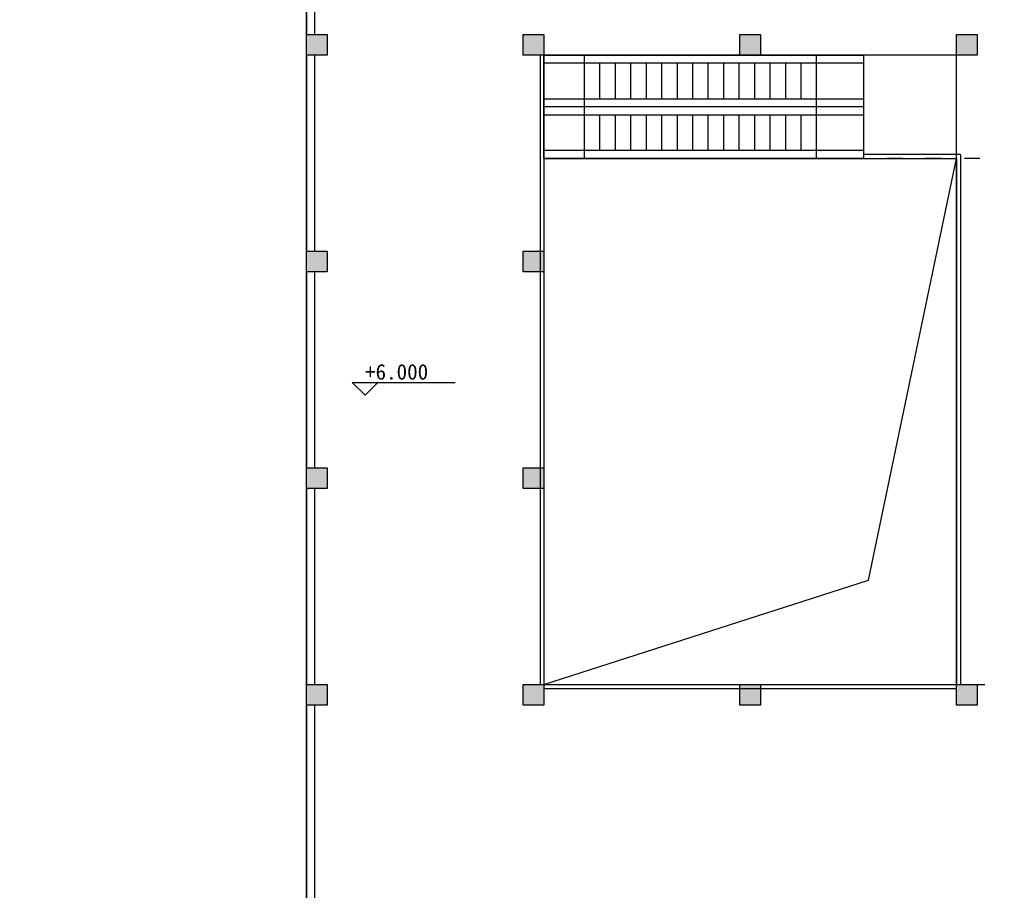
# Model space of a CAD drawing. Header units: metres. Extents: x -302 to 587, y -65 to 94.
# Drawn here: x 213.48 to 251.32, y 10.58 to 44.34 of the extents above; entities that cross this region are included whole.
import ezdxf

# ---------------------------------------------------------------- set-up
doc = ezdxf.new("R2010")
doc.units = ezdxf.units.M
doc.linetypes.add('ACAD_ISO03W100', pattern=[30, 12, -18])
doc.layers.get('0').update_dxf_attribs({"lineweight": 9})
for name, color, linetype, lineweight in [('fanghuo', 1, 'Continuous', 9), ('hatch', 212, 'ACAD_ISO03W100', 5), ('ProfileEdges', 7, 'Continuous', 9), ('PUB_TEXT', 7, 'Continuous', 9), ('stair', 30, 'Continuous', 9), ('tonggao', 4, 'ACAD_ISO03W100', 5), ('zhuwang', 2, 'Continuous', 13)]:
    doc.layers.add(name, color=color, linetype=linetype, lineweight=lineweight)
doc.styles.add('mystyle', font='', dxfattribs={"height": 1})
doc.styles.get('mystyle').set_extended_font_data('SimSun')
doc.dimstyles.new('myyyy', dxfattribs={"dimtxt": 1, "dimasz": 0.18, "dimexe": 0.18, "dimexo": 0.0625, "dimgap": 0.09, "dimtad": 0, "dimtoh": 1, "dimdec": 3, "dimrnd": 0.001, "dimzin": 0, "dimdsep": 46, "dimtxsty": 'Standard', "dimcen": 0.09, "dimadec": 0, "dimazin": 0, "dimtfac": 1, "dimtdec": 3, "dimtofl": 0, "dimtmove": 0, "dimatfit": 3, "dimfxl": 1, "dimtolj": 1, "dimtzin": 0, "dimarcsym": 0})

# ---------------------------------------------------------------- blocks, each defined once
blk = doc.blocks.new('*D90')
at = {"layer": 'Defpoints', "color": 0, "ltscale": 3, "transparency": 16777216}
for p in [(201.967, 68.96), (224.614, 68.96), (250.614, -32.64)]:
    blk.add_point(p, dxfattribs=at)
at = {"layer": 'PUB_TEXT', "color": 0, "lineweight": -2, "ltscale": 3, "transparency": 16777216}
for p, q in [((224.551, 68.96), (201.787, 68.96)), ((201.967, 68.78), (201.967, 20.666)), ((201.967, -32.46), (201.967, 15.653)), ((250.551, -32.64), (201.787, -32.64))]:
    blk.add_line(p, q, dxfattribs=at)
at = {"layer": 'PUB_TEXT', "color": 0, "ltscale": 3, "transparency": 16777216}
for points in [[(201.937, 68.78), (201.997, 68.78), (201.967, 68.96)], [(201.937, -32.46), (201.997, -32.46), (201.967, -32.64)]]:
    blk.add_solid(points, dxfattribs=at)
at = {"layer": 'PUB_TEXT', "color": 0, "ltscale": 3, "transparency": 16777216, "insert": (201.967, 18.16), "char_height": 1, "attachment_point": 5, "rotation": 90}
blk.add_mtext('\\A1;101.600', dxfattribs=at)

msp = doc.modelspace()

# ---------------------------------------------------------------- hatches: boundary and pattern name
at = {"layer": 'hatch', "ltscale": 0.05}
h = msp.add_hatch(color=256, dxfattribs=at)
h.dxf.hatch_style = 1
h.paths.add_polyline_path([(225.4136, 43.7598), (224.6136, 43.7598), (224.6136, 42.9598), (225.4136, 42.9598)])
h = msp.add_hatch(color=256, dxfattribs=at)
h.dxf.hatch_style = 1
h.paths.add_polyline_path([(233.8136, 43.7598), (233.0136, 43.7598), (233.0136, 42.9598), (233.8136, 42.9598)])
h = msp.add_hatch(color=256, dxfattribs=at)
h.dxf.hatch_style = 1
h.paths.add_polyline_path([(242.2136, 43.7598), (241.4136, 43.7598), (241.4136, 42.9598), (242.2136, 42.9598)])
h = msp.add_hatch(color=256, dxfattribs=at)
h.dxf.hatch_style = 1
h.paths.add_polyline_path([(250.6136, 43.7598), (249.8136, 43.7598), (249.8136, 42.9598), (250.6136, 42.9598)])
h = msp.add_hatch(color=256, dxfattribs=at)
h.dxf.hatch_style = 1
h.paths.add_polyline_path([(225.4136, 35.3598), (224.6136, 35.3598), (224.6136, 34.5598), (225.4136, 34.5598)])
h = msp.add_hatch(color=256, dxfattribs=at)
h.dxf.hatch_style = 1
h.paths.add_polyline_path([(233.8136, 35.3598), (233.0136, 35.3598), (233.0136, 34.5598), (233.8136, 34.5598)])
h = msp.add_hatch(color=256, dxfattribs=at)
h.dxf.hatch_style = 1
h.paths.add_polyline_path([(225.4136, 26.9598), (224.6136, 26.9598), (224.6136, 26.1598), (225.4136, 26.1598)])
h = msp.add_hatch(color=256, dxfattribs=at)
h.dxf.hatch_style = 1
h.paths.add_polyline_path([(233.8136, 26.9598), (233.0136, 26.9598), (233.0136, 26.1598), (233.8136, 26.1598)])
h = msp.add_hatch(color=256, dxfattribs=at)
h.dxf.hatch_style = 1
h.paths.add_polyline_path([(225.4136, 18.5598), (224.6136, 18.5598), (224.6136, 17.7598), (225.4136, 17.7598)])
h = msp.add_hatch(color=256, dxfattribs=at)
h.dxf.hatch_style = 1
h.paths.add_polyline_path([(233.8136, 18.5598), (233.0136, 18.5598), (233.0136, 17.7598), (233.8136, 17.7598)])
h = msp.add_hatch(color=256, dxfattribs=at)
h.dxf.hatch_style = 1
h.paths.add_polyline_path([(242.2136, 18.5598), (241.4136, 18.5598), (241.4136, 17.7598), (242.2136, 17.7598)])
h = msp.add_hatch(color=256, dxfattribs=at)
h.dxf.hatch_style = 1
h.paths.add_polyline_path([(250.6136, 18.5598), (249.8136, 18.5598), (249.8136, 17.7598), (250.6136, 17.7598)])

# ---------------------------------------------------------------- linework, layer by layer
at = {"ltscale": 0.05}
for p, q in [((233.6636, 42.9598), (233.6636, 18.5598)), ((233.8136, 42.9598), (233.8136, 18.5598)), ((249.9636, 39.1098), (246.2036, 39.1098)), ((249.9636, 39.1098), (249.9636, 18.5598)), ((233.8136, 38.9598), (249.8136, 38.9598)), ((246.399, 22.6037), (249.8136, 38.9598)), ((249.8136, 38.9598), (249.8136, 18.5598)), ((233.8136, 18.5598), (246.399, 22.6037)), ((233.8136, 18.5598), (249.8136, 18.5598)), ((233.8136, 18.4098), (249.8136, 18.4098))]:
    msp.add_line(p, q, dxfattribs=at)
at = {"ltscale": 3}
for p, q in [((226.378, 30.2758), (230.378, 30.2758)), ((226.878, 29.7758), (226.378, 30.2758)), ((227.378, 30.2758), (226.878, 29.7758))]:
    msp.add_line(p, q, dxfattribs=at)
at = {"layer": 'fanghuo', "ltscale": 3}
for points in [[(258.2136, 10.1598), (224.6136, 10.1598), (224.6136, 68.9598), (266.6136, 68.9598), (266.6136, 42.9598), (258.2136, 42.9598), (258.2136, 10.1598)], [(249.8136, 42.9598), (233.8136, 42.9598), (233.8136, 18.5598), (249.8136, 18.5598), (249.8136, 42.9598)]]:
    msp.add_lwpolyline(points, dxfattribs=at)
at = {"layer": 'ProfileEdges', "ltscale": 0.05}
for p, q in [((224.6136, 51.3598), (224.6136, 43.7598)), ((224.9136, 46.2598), (224.9136, 43.7598)), ((224.6136, 42.9598), (224.6136, 35.3598)), ((224.9136, 42.9598), (224.9136, 35.3598)), ((224.6136, 34.5598), (224.6136, 26.9598)), ((224.9136, 34.5598), (224.9136, 26.9598)), ((224.6136, 26.1598), (224.6136, 18.5598)), ((224.9136, 26.1598), (224.9136, 18.5598)), ((224.6136, 17.7598), (224.6136, 10.1598)), ((224.9136, 17.7598), (224.9136, 10.1598))]:
    msp.add_line(p, q, dxfattribs=at)
at = {"layer": 'stair'}
for p, q in [((235.3736, 42.9598), (235.3736, 38.9598)), ((244.3736, 42.9598), (244.3736, 38.9598)), ((246.2036, 42.6498), (233.8136, 42.6498)), ((235.9736, 42.6498), (235.9736, 41.2698)), ((236.5736, 42.6498), (236.5736, 41.2698)), ((237.1736, 42.6498), (237.1736, 41.2698)), ((237.7736, 42.6498), (237.7736, 41.2698)), ((238.3736, 42.6498), (238.3736, 41.2698)), ((238.9736, 42.6498), (238.9736, 41.2698)), ((239.5736, 42.6498), (239.5736, 41.2698)), ((240.1736, 42.6498), (240.1736, 41.2698)), ((240.7736, 42.6498), (240.7736, 41.2698)), ((241.3736, 42.6498), (241.3736, 41.2698)), ((241.9736, 42.6498), (241.9736, 41.2698)), ((242.5736, 42.6498), (242.5736, 41.2698)), ((243.1736, 42.6498), (243.1736, 41.2698)), ((243.7736, 42.6498), (243.7736, 41.2698)), ((233.8136, 41.2698), (246.2036, 41.2698)), ((246.2036, 40.9598), (233.8136, 40.9598)), ((233.8136, 40.6498), (246.2036, 40.6498)), ((235.9736, 40.6498), (235.9736, 39.2698)), ((236.5736, 40.6498), (236.5736, 39.2698)), ((237.1736, 40.6498), (237.1736, 39.2698)), ((237.7736, 40.6498), (237.7736, 39.2698)), ((238.3736, 40.6498), (238.3736, 39.2698)), ((238.9736, 40.6498), (238.9736, 39.2698)), ((239.5736, 40.6498), (239.5736, 39.2698)), ((240.1736, 40.6498), (240.1736, 39.2698)), ((240.7736, 40.6498), (240.7736, 39.2698)), ((241.3736, 40.6498), (241.3736, 39.2698)), ((241.9736, 40.6498), (241.9736, 39.2698)), ((242.5736, 40.6498), (242.5736, 39.2698)), ((243.1736, 40.6498), (243.1736, 39.2698)), ((243.7736, 40.6498), (243.7736, 39.2698)), ((246.2036, 39.2698), (233.8136, 39.2698))]:
    msp.add_line(p, q, dxfattribs=at)
msp.add_lwpolyline([(246.2036, 38.9598), (233.8136, 38.9598), (233.8136, 42.9598), (246.2036, 42.9598), (246.2036, 38.9598)], dxfattribs=at)
at = {"layer": 'tonggao', "ltscale": 0.05}
msp.add_lwpolyline([(233.8136, 38.9598), (233.8136, 18.5598), (258.2136, 18.5598), (258.2136, 38.9598), (233.8136, 38.9598)], dxfattribs=at)
at = {"layer": 'zhuwang'}
for points in [[(224.6136, 43.7598), (225.4136, 43.7598), (225.4136, 42.9598), (224.6136, 42.9598)], [(233.0136, 43.7598), (233.8136, 43.7598), (233.8136, 42.9598), (233.0136, 42.9598)], [(241.4136, 43.7598), (242.2136, 43.7598), (242.2136, 42.9598), (241.4136, 42.9598)], [(249.8136, 43.7598), (250.6136, 43.7598), (250.6136, 42.9598), (249.8136, 42.9598)], [(224.6136, 35.3598), (225.4136, 35.3598), (225.4136, 34.5598), (224.6136, 34.5598)], [(233.0136, 35.3598), (233.8136, 35.3598), (233.8136, 34.5598), (233.0136, 34.5598)], [(224.6136, 26.9598), (225.4136, 26.9598), (225.4136, 26.1598), (224.6136, 26.1598)], [(233.0136, 26.9598), (233.8136, 26.9598), (233.8136, 26.1598), (233.0136, 26.1598)], [(224.6136, 18.5598), (225.4136, 18.5598), (225.4136, 17.7598), (224.6136, 17.7598)], [(233.0136, 18.5598), (233.8136, 18.5598), (233.8136, 17.7598), (233.0136, 17.7598)], [(241.4136, 18.5598), (242.2136, 18.5598), (242.2136, 17.7598), (241.4136, 17.7598)], [(249.8136, 18.5598), (250.6136, 18.5598), (250.6136, 17.7598), (249.8136, 17.7598)]]:
    msp.add_lwpolyline(points, close=True, dxfattribs=at)

# ---------------------------------------------------------------- texts
at = {"ltscale": 3, "insert": (226.878, 30.3758), "char_height": 0.6, "attachment_point": 7, "style": 'mystyle'}
msp.add_mtext_dynamic_manual_height_columns('+{\\fSimSun|b0|i0|c134|p2;6.000}', width=4.15909, gutter_width=5, heights=[0], dxfattribs=at)

# ---------------------------------------------------------------- dimensions: what is measured, and where the dimension line sits
at = {"layer": 'PUB_TEXT', "ltscale": 3}
dim = msp.add_linear_dim(base=(201.9673, 68.9598), p1=(250.6136, -32.6402), p2=(224.6136, 68.9598), angle=270, dimstyle='myyyy', dxfattribs=at)
dim.commit()
dim.dimension.update_dxf_attribs({"geometry": '*D90', "text_midpoint": (201.9673, 18.1598)})

doc.saveas('drawing.dxf')
